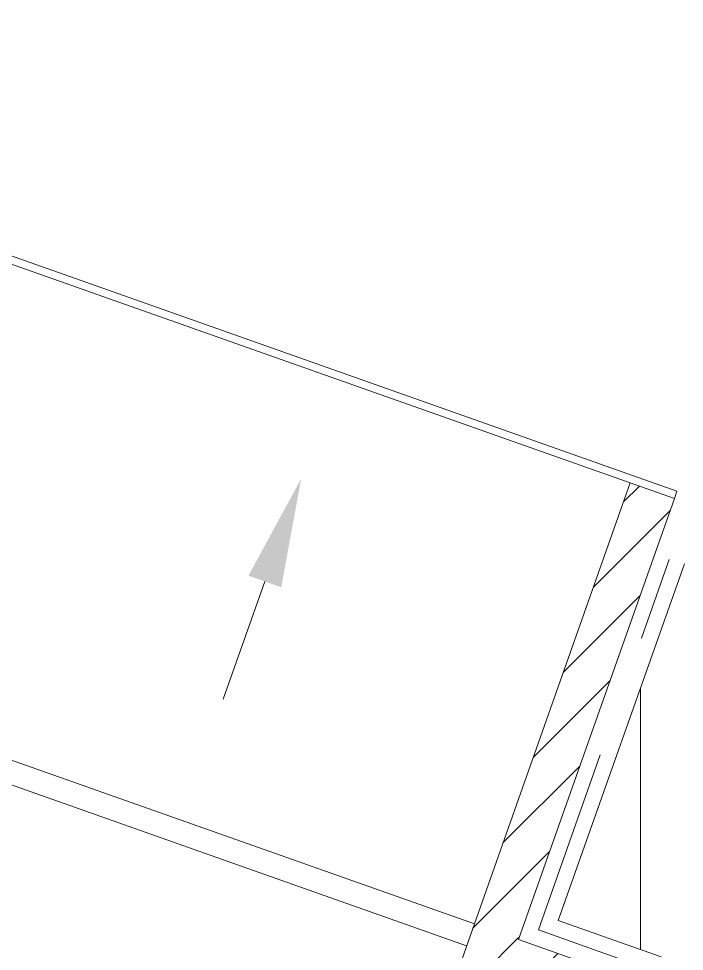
# Model space of a CAD drawing. Header units: centimetres. Extents: x -38353 to 28366, y -42745 to 17597.
# Drawn here: x -398 to 29, y -482 to 117 of the extents above; entities that cross this region are included whole.
import ezdxf

# ---------------------------------------------------------------- set-up
doc = ezdxf.new("R2010")
doc.units = ezdxf.units.CM
doc.header["$LTSCALE"] = 500
doc.linetypes.add('Overhead', pattern=[0.396875, 0.238125, -0.15875])
for name, color, linetype, lineweight in [('A-DETL', 90, 'Continuous', 9), ('A-DETL-GENF-2', 250, 'Continuous', 9), ('A-DETL-GENF-3', 55, 'Continuous', 9), ('A-DETL-MEDM', 33, 'Continuous', 9), ('A-DETL-THIN', 151, 'Continuous', 9), ('A-FLOR', 192, 'Continuous', 9), ('A-FLOR-1', 192, 'Continuous', 18), ('A-FLOR-OVHD', 1, 'Overhead', 9), ('A-WALL', 113, 'Continuous', 9), ('A-WALL-PATT', 111, 'Continuous', 9)]:
    doc.layers.add(name, color=color, linetype=linetype, lineweight=lineweight)
pattern_1 = [(44.9998, (-3531.306, -533.012), (-17.6776, 17.67773), [])]

msp = doc.modelspace()

# ---------------------------------------------------------------- hatches: boundary and pattern name
at = {"layer": 'A-DETL-GENF-2'}
h = msp.add_hatch(dxfattribs=at)
h.set_pattern_fill('FP_15', color=256, angle=-19.46221, style=0, pattern_type=2)
h.set_pattern_definition([(360, (-3531.3, -533), (317.501, 317.499), [317.5, -317.5]), (360, (-3531.3, -413.95), (317.501, 317.499), [317.5, -317.5]), (360, (-3531.3, -294.9), (317.501, 317.499), [317.5, -317.5]), (90, (-3491.62, -255.2), (-317.499, 317.501), [317.5, -317.5]), (90, (-3372.56, -255.2), (-317.499, 317.501), [317.5, -317.5]), (90, (-3253.5, -255.2), (-317.499, 317.501), [317.5, -317.5])])
h.paths.add_polyline_path([(3527.36, -1811.36), (3712.09, -1288.61), (29.34, -233.01), (-51.52, -461.82), (14.48, -485.15), (-12.17, -560.58), (1871.24, -1226.13)], flags=0)
h.paths.add_polyline_path([(-570.09, -278.57), (-500.34, -81.19), (-3337.59, 732.06), (-2726.31, 409.14), (-2403.71, 295.14), (-2380.39, 361.14), (-646.23, -251.67)], flags=0)
h.paths.add_polyline_path([(-2587.91, -226.12), (-2536.99, -82), (-2911.61, 50.38), (-4609.76, 947.43), (-4978.9, 1077.88), (-4945.58, 1172.17), (-5314.39, 1302.49), (-5491.92, 800.09), (-2740.36, -172.24)], flags=0)
msp.add_hatch(color=256, dxfattribs=at).paths.add_polyline_path([(-229.21, -248.12), (-216.39, -178.4), (-250.23, -240.69), (-239.72, -244.4)], flags=0)
at = {"layer": 'A-DETL-GENF-3'}
h = msp.add_hatch(dxfattribs=at)
h.set_pattern_fill('FP_13', color=256, angle=-19.46221, style=0, pattern_type=2)
h.set_pattern_definition(pattern_1)
h.paths.add_polyline_path([(-800.69, -2731.92), (-11.04, -497.34), (-105.33, -464.02), (-571.79, -1784.03), (-1326.08, -1517.48), (-1114.5, -918.76), (-1086.22, -928.76), (-1069.56, -881.62), (-805.56, -974.91), (-822.22, -1022.05), (-784.5, -1035.38), (-762.84, -974.09), (-2507.14, -357.7), (-2395.52, -41.84), (-2169.23, -121.81), (-2185.89, -168.95), (-2167.04, -175.61), (-2150.38, -128.47), (-1919.38, -210.1), (-1936.04, -257.24), (-1917.18, -263.91), (-1900.52, -216.76), (-1674.23, -296.73), (-1690.89, -343.87), (-1634.32, -363.86), (-1617.66, -316.72), (-1320.66, -421.67), (-1337.32, -468.82), (-1318.46, -475.48), (-1301.8, -428.34), (-1004.8, -533.29), (-1021.46, -580.43), (-964.89, -600.42), (-948.23, -553.28), (-688.94, -644.91), (-705.6, -692.05), (-667.89, -705.38), (-646.23, -644.09), (-2484.81, 5.62), (-3157.84, -1898.96), (-1484.14, -2490.41)], flags=0)
h.paths.add_polyline_path([(-845, -2557.17), (-1349.43, -2378.92), (-1284.46, -2195.06), (-1218.46, -2218.39), (-1211.79, -2199.53), (-1527.65, -2087.91), (-1331.07, -1531.62), (-1071.79, -1623.25), (-1088.45, -1670.39), (-1069.59, -1677.06), (-1052.93, -1629.91), (-821.93, -1711.54), (-838.59, -1758.69), (-819.73, -1765.35), (-803.07, -1718.21), (-576.78, -1798.17), (-821.41, -2490.41)], flags=0)
h.paths.add_polyline_path([(-1373, -2370.59), (-1599.29, -2290.63), (-1534.32, -2106.77), (-1308.03, -2186.73)], flags=0)
h.paths.add_polyline_path([(-1627.57, -2280.63), (-2231, -2067.39), (-1729.56, -648.39), (-1437.27, -751.67), (-1453.93, -798.82), (-1435.08, -805.48), (-1418.42, -758.34), (-1126.13, -861.62), (-1590.01, -2174.34)], flags=0)
h.paths.add_polyline_path([(-2259.29, -2057.4), (-2485.58, -1977.43), (-2420.61, -1793.57), (-2194.32, -1873.54)], flags=0)
h.paths.add_polyline_path([(-2509.15, -1969.1), (-3013.58, -1790.85), (-2745.37, -1031.85), (-2519.08, -1111.81), (-2535.74, -1158.95), (-2516.88, -1165.62), (-2500.22, -1118.47), (-2269.22, -1200.1), (-2285.88, -1247.25), (-2267.02, -1253.91), (-2250.36, -1206.77), (-1991.08, -1298.39), (-2187.66, -1854.68), (-2503.51, -1743.07), (-2510.18, -1761.92), (-2444.18, -1785.25), (-2469.98, -1858.26)], flags=0)
h.paths.add_polyline_path([(-1986.08, -1284.25), (-2740.37, -1017.7), (-2512.14, -371.84), (-2285.85, -451.81), (-2302.51, -498.95), (-2283.65, -505.61), (-2266.99, -458.47), (-2035.99, -540.1), (-2052.65, -587.24), (-2033.79, -593.91), (-2017.13, -546.76), (-1786.13, -628.4), (-1802.79, -675.54), (-1774.51, -685.53), (-1965.54, -1226.12)], flags=0)
h.paths.add_polyline_path([(-562.93, -408.38), (-529.61, -314.09), (-2368.19, 335.62), (-2408.18, 222.48), (-2313.89, 189.16), (-2278.91, 288.16), (-2052.62, 208.2), (-2080.94, 128.05), (-2062.08, 121.39), (-2033.76, 201.53), (-1802.76, 119.9), (-1831.08, 39.76), (-1812.22, 33.1), (-1783.9, 113.24), (-1557.62, 33.27), (-1585.94, -46.87), (-1529.37, -66.86), (-1501.05, 13.28), (-1204.04, -91.67), (-1232.36, -171.81), (-1213.51, -178.48), (-1185.19, -98.33), (-888.19, -203.29), (-916.51, -283.43), (-859.93, -303.42), (-831.61, -223.28), (-572.33, -314.9), (-600.65, -395.05)], flags=0)
h.paths.add_polyline_path([(-2520.9, -66.51), (-2494.25, 8.92), (-2846.73, 133.48), (-4544.88, 1030.53), (-4926.74, 1165.47), (-4953.39, 1090.05), (-4577.06, 957.06), (-2878.91, 60.01), (-2817.14, 38.18)], flags=0)
h.paths.add_polyline_path([(-2417.28, 226.72), (-2400.62, 273.87), (-2740.23, 393.87), (-3376.9, 730.2), (-3365.23, 763.22), (-3412.37, 779.88), (-3438.42, 706.15), (-2760.34, 347.95)], flags=0)
at = {"layer": 'A-WALL-PATT'}
h = msp.add_hatch(dxfattribs=at)
h.set_pattern_fill('FP_13', color=256, angle=-19.46221, style=0, pattern_type=2)
h.set_pattern_definition(pattern_1)
h.paths.add_polyline_path([(-77.04, -474.02), (22.91, -191.16), (-5.37, -181.16), (-105.33, -464.02)], flags=0)

# ---------------------------------------------------------------- linework, layer by layer
at = {"layer": 'A-DETL'}
msp.add_line((-51.53, -461.85), (14.47, -485.18), dxfattribs=at)
at = {"layer": 'A-DETL-MEDM'}
for p, q in [((-239.72, -244.4), (-266.37, -319.83)), ((-105.33, -464.02), (-571.79, -1784.03)), ((-11.04, -497.34), (-77.04, -474.02))]:
    msp.add_line(p, q, dxfattribs=at)
at = {"layer": 'A-DETL-THIN'}
for p, q in [((-51.53, -461.85), (29.33, -233.04)), ((29.34, -233.01), (-51.52, -461.82)), ((-51.52, -461.82), (14.48, -485.15))]:
    msp.add_line(p, q, dxfattribs=at)
at = {"layer": 'A-FLOR'}
for p, q in [((-105.33, -464.02), (-105.33, -464.02)), ((-110.32, -478.17), (-110.32, -478.17))]:
    msp.add_line(p, q, dxfattribs=at)
at = {"layer": 'A-FLOR-1'}
for p, q in [((-456.28, -16.52), (24.58, -186.45)), ((22.91, -191.16), (-457.95, -21.24)), ((22.91, -191.16), (24.58, -186.45))]:
    msp.add_line(p, q, dxfattribs=at)
at = {"layer": 'A-FLOR-OVHD'}
for q in [(19.7, -230.28), (1.71, -491.27)]:
    msp.add_line((-64.29, -467.95), q, dxfattribs=at)
at = {"layer": 'A-WALL'}
for p, q in [((-105.33, -464.02), (-5.37, -181.16)), ((22.91, -191.16), (-77.04, -474.02)), ((-529.61, -314.09), (-105.33, -464.02)), ((-110.32, -478.17), (-534.61, -328.23))]:
    msp.add_line(p, q, dxfattribs=at)

doc.saveas('drawing.dxf')
